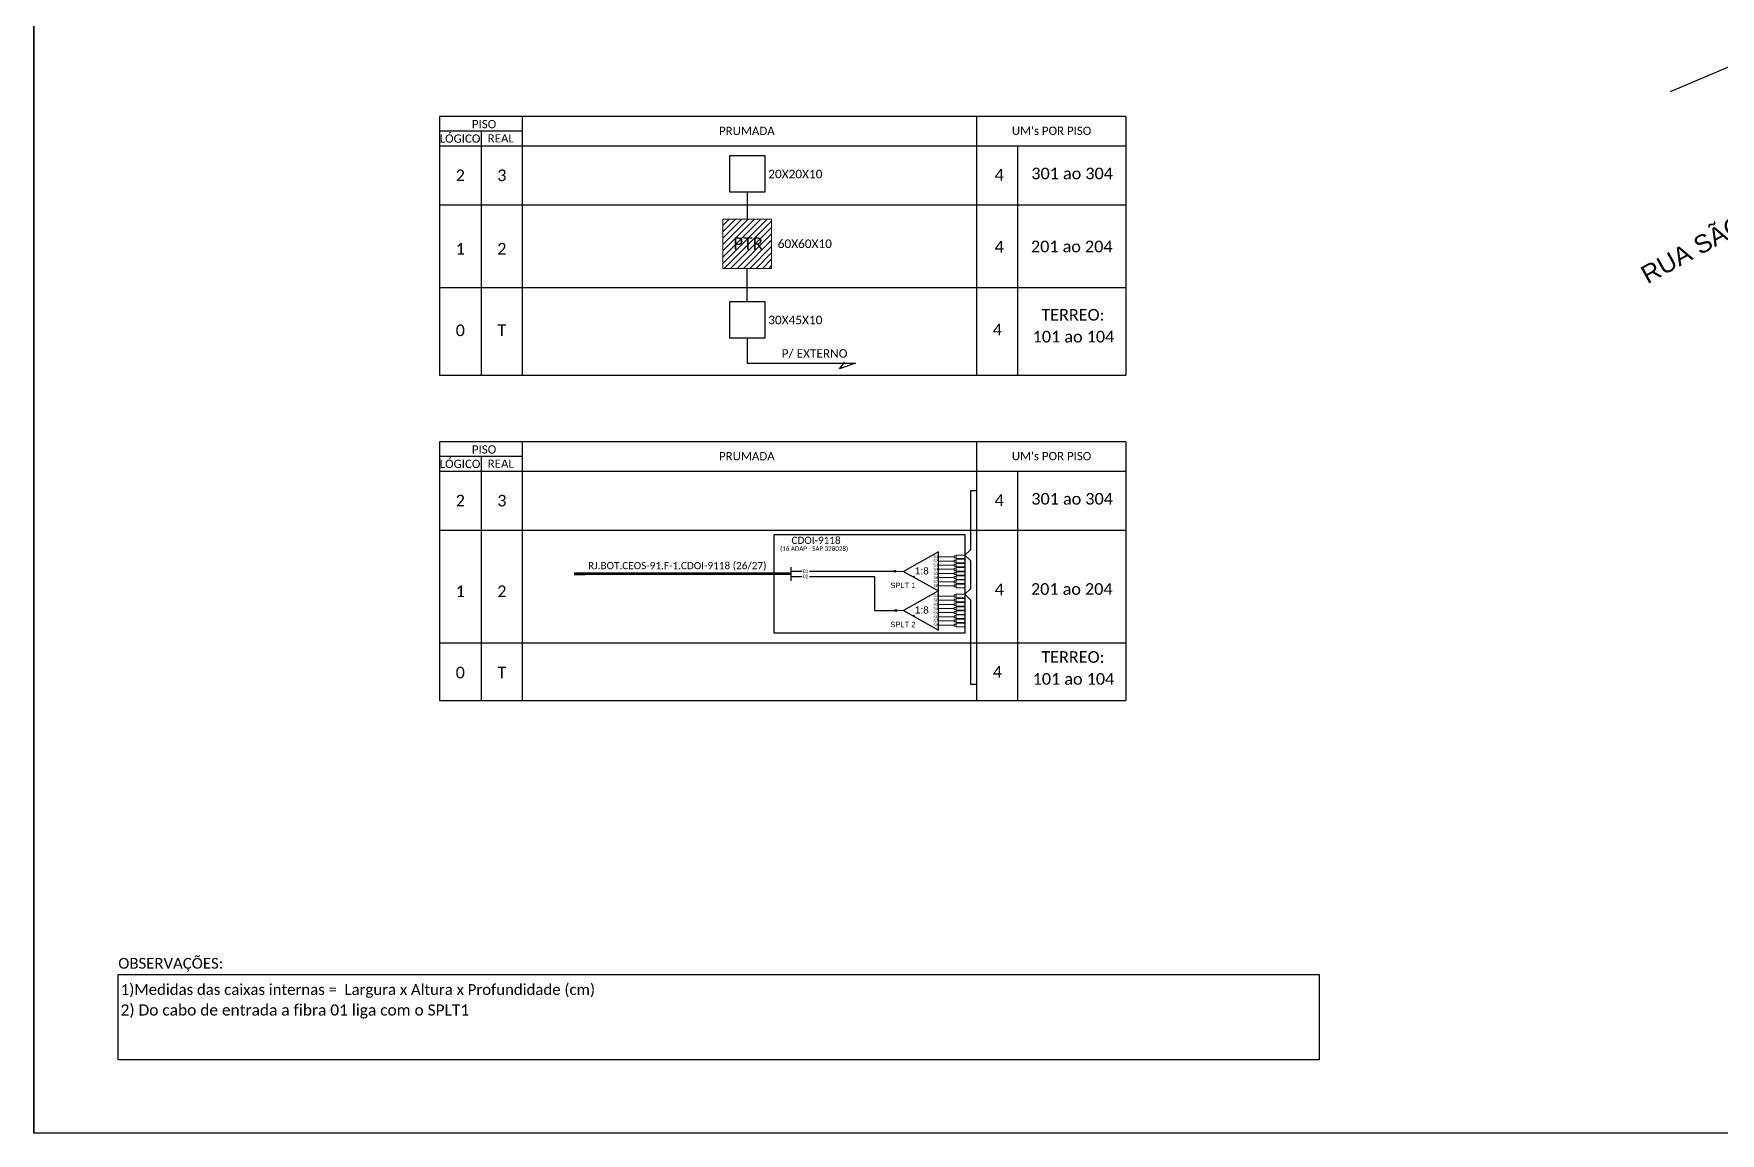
# Model space of a CAD drawing. Extents: x -4 to 837, y 1 to 595.
# Drawn here: x -3.8 to 465.9, y 1.3 to 307.4 of the extents above; entities that cross this region are included whole.
import ezdxf
from ezdxf.enums import TextEntityAlignment as Align

# ---------------------------------------------------------------- set-up
doc = ezdxf.new("R2010")
doc.units = 0
for name, color, linetype in [('10.0-Cartográfico', 252, 'Continuous'), ('QUADRA', 7, 'Continuous'), ('Segmento de Logradouro Texto', 238, 'Continuous')]:
    doc.layers.add(name, color=color, linetype=linetype)
doc.styles.add('ARIAL', font='arial.ttf')
doc.styles.add('DIGICADE', font='arial.ttf')
doc.styles.add('MtXpl_Calibri', font='calibri.ttf')
doc.styles.add('WMF-Calibri0', font='calibri.ttf')

# ---------------------------------------------------------------- blocks, each defined once
blk = doc.blocks.new('SPLT_1-8_SC-APC')
at = {"color": 1}
blk.add_lwpolyline([(-7.37, -2.1), (-17.04, -7.55), (-7.37, -13), (-7.37, -2.1)], dxfattribs=at)
at = {"color": 3, "lineweight": 0}
for points in [[(-2.99, -3.51), (-7.37, -3.51)], [(-7.37, -4.66), (-2.99, -4.66)], [(-2.41, -3.02), (-2.41, -4)], [(-2.41, -3.02), (0, -3.02)], [(-2.41, -4), (0, -4)], [(-2.41, -4.17), (-2.41, -5.16)], [(-2.41, -4.17), (0, -4.17)], [(-7.37, -5.82), (-2.99, -5.82)], [(-7.37, -6.97), (-2.99, -6.97)], [(-7.37, -8.12), (-2.99, -8.12)], [(-7.37, -9.28), (-2.99, -9.28)], [(-2.41, -5.16), (0, -5.16)], [(-2.41, -5.32), (-2.41, -6.31)], [(-2.41, -5.32), (0, -5.32)], [(-2.41, -6.31), (0, -6.31)], [(-2.41, -6.48), (-2.41, -7.46)], [(-2.41, -6.48), (0, -6.48)], [(-2.41, -7.46), (0, -7.46)], [(-2.41, -7.63), (-2.41, -8.62)], [(-2.41, -7.63), (0, -7.63)], [(-2.41, -8.62), (0, -8.62)], [(-2.41, -8.78), (-2.41, -9.77)], [(-2.41, -8.78), (0, -8.78)], [(-7.37, -10.43), (-2.99, -10.43)], [(-7.37, -11.58), (-2.99, -11.58)], [(-2.41, -9.77), (0, -9.77)], [(-2.41, -9.94), (-2.41, -10.92)], [(-2.41, -9.94), (0, -9.94)], [(-2.41, -10.92), (0, -10.92)], [(-2.41, -11.09), (-2.41, -12.08)], [(-2.41, -11.09), (0, -11.09)], [(-2.41, -12.08), (0, -12.08)]]:
    blk.add_lwpolyline(points, dxfattribs=at)
for points in [[(-2.99, -3.22), (-2.41, -3.22), (-2.41, -3.8), (-2.99, -3.8)], [(-2.99, -4.38), (-2.41, -4.38), (-2.41, -4.95), (-2.99, -4.95)], [(-2.99, -5.53), (-2.41, -5.53), (-2.41, -6.1), (-2.99, -6.1)], [(-2.99, -6.68), (-2.41, -6.68), (-2.41, -7.26), (-2.99, -7.26)], [(-2.99, -7.84), (-2.41, -7.84), (-2.41, -8.41), (-2.99, -8.41)], [(-2.99, -8.99), (-2.41, -8.99), (-2.41, -9.56), (-2.99, -9.56)], [(-2.99, -10.14), (-2.41, -10.14), (-2.41, -10.72), (-2.99, -10.72)], [(-2.99, -11.3), (-2.41, -11.3), (-2.41, -11.87), (-2.99, -11.87)]]:
    blk.add_lwpolyline(points, close=True, dxfattribs=at)
at = {"color": 1, "lineweight": 0}
blk.add_lwpolyline([(-17.04, -7.55), (-19.26, -7.55)], dxfattribs=at)
at = {"color": 1, "style": 'ARIAL'}
for s, height, p in [('S1', 0.75, (-8.74, -3.78)), ('S2', 0.75, (-8.74, -4.97)), ('1:8', 2, (-13.91, -8.4)), ('S3', 0.75, (-8.74, -6.18)), ('S4', 0.75, (-8.74, -7.36)), ('S5', 0.75, (-8.74, -8.57)), ('S6', 0.75, (-8.74, -9.69)), ('S7', 0.75, (-8.74, -10.78)), ('S8', 0.75, (-8.74, -11.9))]:
    blk.add_text(s, height=height, dxfattribs=at).set_placement(p)
blk = doc.blocks.new('SPLITTER_')
blk.add_point((0, 0))
at = {"style": 'ARIAL', "flags": 4}
blk.add_attdef('SPLT', (0, -3.26), '', height=1.5, dxfattribs=at)

msp = doc.modelspace()

# ---------------------------------------------------------------- hatches: boundary and pattern name
h = msp.add_hatch()
h.set_pattern_fill('ANSI31', color=1, scale=10, style=0)
h.set_pattern_definition([(45, (-423.5103, -141.8883), (-0.8838835, 0.8838835), [])])
h.paths.add_polyline_path([(188.11, 242.08), (201.68, 242.08), (201.68, 255.83), (188.11, 255.83)])
h.paths.add_polyline_path([(190.11, 246.43), (200.19, 246.43), (200.19, 251.58), (190.11, 251.58)], flags=24)
h = msp.add_hatch(color=3)
h.dxf.hatch_style = 1
edge = h.paths.add_edge_path()
edge.add_arc((235.96, 157.75), 0.256, 0, 360)
h = msp.add_hatch(color=3)
h.dxf.hatch_style = 1
edge = h.paths.add_edge_path()
edge.add_arc((236.25, 146.81), 0.256, 0, 360)

# ---------------------------------------------------------------- linework, layer by layer
msp.add_line((-3.83, 595.26), (-3.83, 1.26))
at = {"color": 1}
msp.add_line((206.99, 158.87), (206.99, 155.1), dxfattribs=at)
at = {"color": 7}
for points in [[(-3.83, 595.26), (837.17, 595.26), (837.17, 1.26), (-3.83, 1.26)], [(199.85, 273.46), (189.94, 273.46), (189.94, 263.42), (199.85, 263.42)], [(199.85, 232.81), (189.94, 232.81), (189.94, 222.77), (199.85, 222.77)]]:
    msp.add_lwpolyline(points, close=True, dxfattribs=at)
at = {"color": 0}
for points in [[(300.29, 284.41), (109.19, 284.41)], [(132.33, 280.3), (109.19, 280.3)], [(300.29, 193.83), (109.19, 193.83)], [(132.33, 189.72), (109.19, 189.72)]]:
    msp.add_lwpolyline(points, dxfattribs=at)
for points in [[(109.19, 284.41), (109.19, 212.33)], [(132.33, 212.33), (132.33, 284.41)], [(258.7, 284.41), (258.7, 212.33)], [(300.29, 284.41), (300.29, 212.33)], [(120.76, 280.3), (120.76, 212.33)], [(109.19, 276.19), (300.29, 276.19)], [(109.19, 276.19), (300.29, 276.19)], [(270.27, 212.33), (270.27, 276.19)], [(109.19, 259.82), (300.29, 259.82)], [(109.19, 236.8), (300.29, 236.8)], [(109.19, 212.33), (300.29, 212.33)], [(109.19, 193.83), (109.19, 121.74)], [(132.33, 121.74), (132.33, 193.83)], [(258.7, 193.83), (258.7, 121.74)], [(300.29, 193.83), (300.29, 121.74)], [(120.76, 189.72), (120.76, 121.74)], [(109.19, 185.61), (300.29, 185.61)], [(109.19, 185.61), (300.29, 185.61)], [(270.27, 121.74), (270.27, 185.61)], [(109.19, 169.23), (300.29, 169.23)], [(109.19, 137.8), (300.29, 137.8)], [(109.19, 121.74), (300.29, 121.74)]]:
    msp.add_lwpolyline(points)
at = {"color": 3}
for points in [[(194.9, 263.42), (194.9, 255.83)], [(194.9, 232.81), (194.9, 242.08)], [(258.71, 180.19), (257.05, 180.19), (257.05, 163.75), (255.48, 162.24), (257.05, 160.73), (257.05, 152.85), (255.48, 151.34), (257.05, 149.83), (257.05, 126.32), (258.7, 126.32)], [(206.99, 157.75), (210.15, 157.75)], [(212.22, 157.75), (235.96, 157.75)]]:
    msp.add_lwpolyline(points, dxfattribs=at)
at = {"color": 1, "lineweight": 0}
msp.add_lwpolyline([(188.11, 255.83), (201.68, 255.83), (201.68, 242.08), (188.11, 242.08)], close=True, dxfattribs=at)
at = {"color": 1}
for points in [[(194.9, 222.77), (194.9, 215.72), (225.03, 215.72)], [(220.62, 214.13), (222.03, 215.96)], [(225.03, 215.72), (220.62, 214.13)]]:
    msp.add_lwpolyline(points, dxfattribs=at)
msp.add_lwpolyline([(202.35, 167.96), (255.48, 167.96), (255.48, 140.51), (202.35, 140.51)], close=True, dxfattribs=at)
msp.add_lwpolyline([(146.64, 157.06, 0.8, 0.8, 0), (206.99, 157.09, 0.8, 0.8, 0)], format="xyseb", dxfattribs=at)
at = {"color": 2}
for points in [[(206.99, 156.29), (210.15, 156.29)], [(212.22, 156.29), (230.36, 156.29), (230.36, 146.81), (236.22, 146.81)]]:
    msp.add_lwpolyline(points, dxfattribs=at)
at = {"color": 0}
msp.add_lwpolyline([(19.73, 45.46), (354.16, 45.46), (354.16, 21.75), (19.73, 21.75)], close=True, dxfattribs=at)
at = {"color": 3}
for centre in [(235.96, 157.75), (236.25, 146.81)]:
    msp.add_circle(centre, 0.256, dxfattribs=at)
at = {"layer": '10.0-Cartográfico'}
msp.add_line((451.99, 291.37), (478.82, 302.73), dxfattribs=at)
at = {"layer": 'QUADRA'}
msp.add_line((452.11, 291.43), (451.99, 291.37), dxfattribs=at)

# ---------------------------------------------------------------- block references
at = {"color": 3}
for p in [(255.48, 165.26), (255.48, 154.36)]:
    msp.add_blockref('SPLT_1-8_SC-APC', p, dxfattribs=at)
ref = msp.add_blockref('SPLITTER_', (241.28, 156.33), dxfattribs=dict(xscale=-1))
ref.add_attrib('SPLT', 'SPLT 1', (234.75, 153.07), dxfattribs={"height": 1.5, "style": 'ARIAL'})
ref = msp.add_blockref('SPLITTER_', (241.28, 145.44), dxfattribs=dict(xscale=-1))
ref.add_attrib('SPLT', 'SPLT 2', (234.75, 142.18), dxfattribs={"height": 1.5, "style": 'ARIAL'})

# ---------------------------------------------------------------- texts
at = {"color": 0, "style": 'WMF-Calibri0'}
for s, p in [('     PISO', (114.15, 281.11)), ('  LÓGICO', (107.61, 277.08)), ('    REAL', (119.37, 277.14)), ('PRUMADA', (187.02, 279.22)), ("UM's POR PISO", (268.58, 279.25)), ('     PISO', (114.15, 190.53)), ('  LÓGICO', (107.61, 186.5)), ('    REAL', (119.37, 186.55)), ('PRUMADA', (187.02, 188.64)), ("UM's POR PISO", (268.58, 188.67))]:
    msp.add_text(s, height=2.3, dxfattribs=at).set_placement(p)
at = {"color": 7, "style": 'WMF-Calibri0'}
for s, height, p in [('20X20X10', 2.373, (200.74, 267.17)), ('301 ao 304', 3.24, (274.01, 266.9)), ('PTR', 3.433, (190.97, 247.3)), ('60X60X10', 2.373, (203.38, 247.76)), ('201 ao 204', 3.24, (273.91, 246.57)), ('TERREO:', 3.24, (276.8, 227.55)), ('30X45X10', 2.373, (200.74, 226.53)), ('101 ao 104', 3.24, (274.38, 221.46)), ('P/ EXTERNO', 2.373, (204.45, 217.21)), ('301 ao 304', 3.24, (274.01, 176.31)), ('201 ao 204', 3.24, (273.91, 151.19)), ('TERREO:', 3.24, (276.8, 132.26)), ('101 ao 104', 3.24, (274.38, 126.16))]:
    msp.add_text(s, height=height, dxfattribs=at).set_placement(p)
at = {"color": 1, "style": 'WMF-Calibri0'}
msp.add_text('(16 ADAP - SAP 328028)', height=1.25, dxfattribs=at).set_placement((213.51, 163.44), align=Align.CENTER)
for s, p in [('CDOI-9118', (207.2, 165.36)), ('RJ.BOT.CEOS-91.F-1.CDOI-9118 (26/27)', (150.55, 158.32))]:
    msp.add_text(s, height=2, dxfattribs=at).set_placement(p)
at = {"style": 'ARIAL'}
for s, p in [('01', (211.15, 157.75)), ('02', (211.15, 156.29))]:
    msp.add_text(s, height=1, dxfattribs=at).set_placement(p, align=Align.MIDDLE_CENTER)
for s, style, p in [('OBSERVAÇÕES:', 'WMF-Calibri0', (19.71, 47.08)), ('1)Medidas das caixas internas =  Largura x Altura x Profundidade (cm)', 'MtXpl_Calibri', (20.4, 39.78))]:
    msp.add_text(s, height=3, dxfattribs=dict(style=style)).set_placement(p)
at = {"color": 7, "insert": (20.35, 37.14), "char_height": 3.1049, "width": 511.413, "attachment_point": 1, "style": 'WMF-Calibri0'}
msp.add_mtext('2) Do cabo de entrada a fibra 01 liga com o SPLT1', dxfattribs=at)
at = {"color": 7, "style": 'WMF-Calibri0'}
for tag, flags, p in [('2', 4, (114.97, 268)), ('3', 4, (126.55, 268)), ('4', 4, (265.07, 268.12)), ('1', 4, (114.97, 247.55)), ('2', 4, (126.55, 247.55)), ('4', 4, (265.07, 248.1)), ('0', 4, (114.97, 224.85)), ('T', 12, (126.55, 224.89)), ('4', 4, (264.56, 225.03)), ('2', 4, (114.97, 177.42)), ('3', 4, (126.55, 177.42)), ('4', 4, (265.07, 177.53)), ('1', 4, (114.97, 152.16)), ('2', 4, (126.55, 152.16)), ('4', 4, (265.07, 152.71)), ('0', 4, (114.97, 129.55)), ('T', 12, (126.55, 129.59)), ('4', 4, (264.56, 129.74))]:
    msp.add_attdef(tag, text='XX', height=3.24, dxfattribs=dict(at, flags=flags)).set_placement(p, align=Align.MIDDLE_CENTER)
at = {"layer": 'Segmento de Logradouro Texto', "color": 7, "linetype": 'Continuous', "insert": (443.19, 242.03), "char_height": 5.008, "width": 84.7207, "attachment_point": 1, "rotation": 28.9001, "style": 'DIGICADE'}
msp.add_mtext('RUA SÃO CLEMENTE', dxfattribs=at)

doc.saveas('drawing.dxf')
